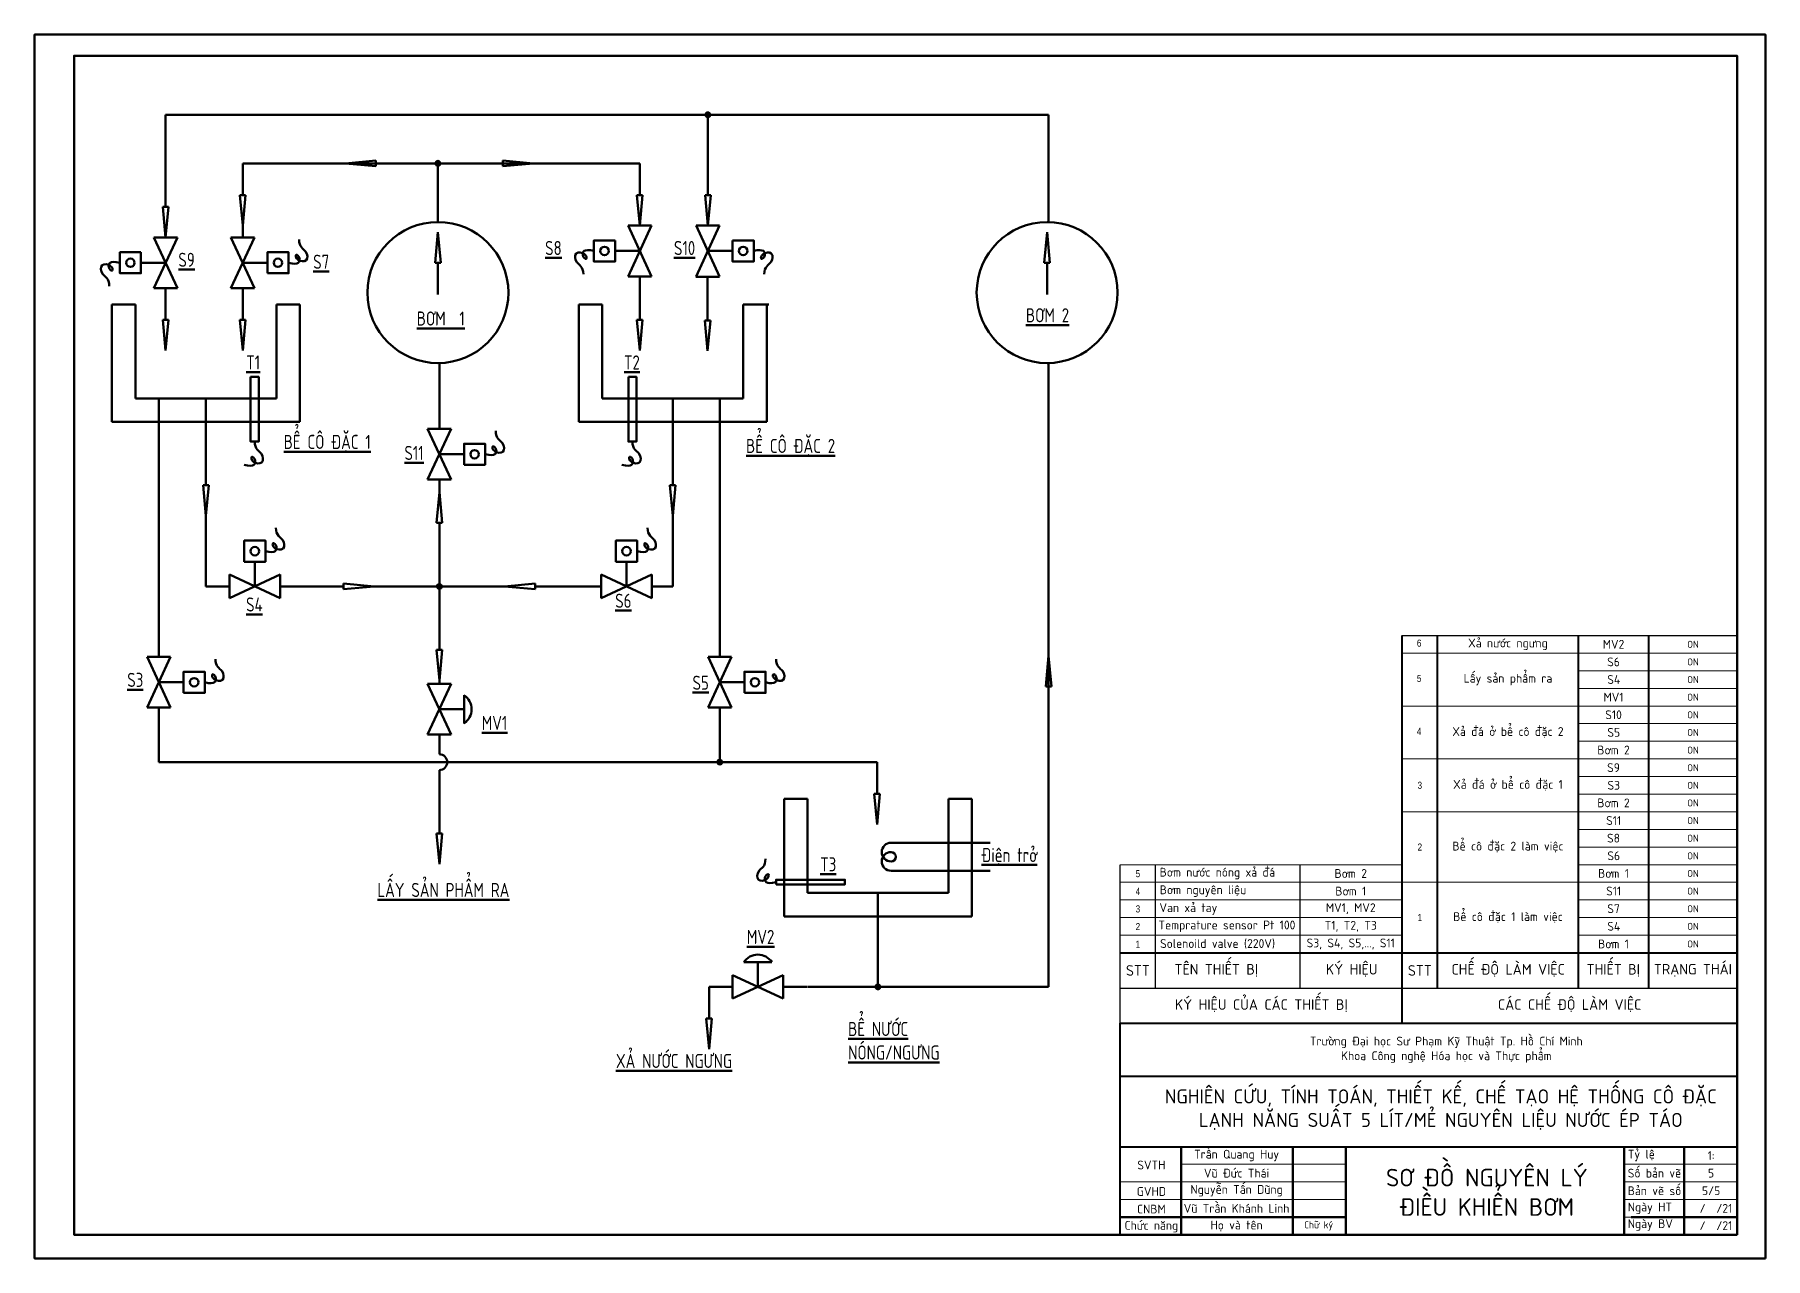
# Model space of a CAD drawing. Header units: inches. Extents: x 18834 to 27863, y -978 to 6102.
# Drawn here: x 24867 to 27323, y 3118 to 4854 of the extents above; entities that cross this region are included whole.
import ezdxf

# ---------------------------------------------------------------- set-up
doc = ezdxf.new("R2010")
doc.units = ezdxf.units.IN
doc.header["$MEASUREMENT"] = 0
doc.layers.add('Dam', color=7, linetype='Continuous', lineweight=50)
doc.layers.add('Text', color=6, linetype='Continuous', lineweight=25)
doc.layers.add('Khung', color=7, linetype='Continuous', lineweight=50, plot=False)
doc.styles.add('DIM', font='', dxfattribs={"width": 0.8, "height": 10})
doc.styles.add('Hieu', font='', dxfattribs={"height": 2})
doc.styles.get("Standard").update_dxf_attribs({"font": '', "height": 10})
doc.styles.add('style1', font='', dxfattribs={"height": 25})
doc.styles.add('TUANANH', font='', dxfattribs={"height": 5})
doc.styles.get('DIM').set_extended_font_data('TCVN 7284')
doc.styles.get('Hieu').set_extended_font_data('VNI-Helve-Condense')
doc.styles.get('Standard').set_extended_font_data('TCVN 7284')
doc.styles.get('style1').set_extended_font_data('VNI-Helve-Condense')
doc.styles.get('TUANANH').set_extended_font_data('VNI-Times')
pattern_1 = [(45, (4720.81953, -1384.51181), (-0.0589255651, 0.0589255651), [])]
pattern_2 = [(45, (4339.84618, -2053.345146), (-0.0589255651, 0.0589255651), [])]
pattern_3 = [(45, (4962.11882, -2621.34206), (-0.0589255651, 0.0589255651), [])]
pattern_4 = [(45, (4337.84618, -1453.32514), (-0.0589255651, 0.0589255651), [])]

msp = doc.modelspace()

# ---------------------------------------------------------------- hatches: boundary and pattern name
at = {"layer": 'Dam'}
h = msp.add_hatch(dxfattribs=at)
h.set_pattern_fill('ANSI31', color=256, scale=0.666667)
h.set_pattern_definition(pattern_1)
h.paths.add_polyline_path([(25825.8, 4740.2, 1), (25819.2, 4740.2, 1)])
h = msp.add_hatch(dxfattribs=at)
h.set_pattern_fill('ANSI31', color=256, scale=0.666667)
h.set_pattern_definition(pattern_1)
h.paths.add_polyline_path([(25825.8, 4740.2, 1), (25819.2, 4740.2, 1)])
h = msp.add_hatch(dxfattribs=at)
h.set_pattern_fill('ANSI31', color=256, scale=0.666667)
h.set_pattern_definition(pattern_4)
h.paths.add_polyline_path([(25442.8, 4671.3, 1), (25436.2, 4671.3, 1)])
h = msp.add_hatch(dxfattribs=at)
h.set_pattern_fill('ANSI31', color=256, scale=0.666667)
h.set_pattern_definition(pattern_4)
h.paths.add_polyline_path([(25442.8, 4671.3, 1), (25436.2, 4671.3, 1)])
h = msp.add_hatch(dxfattribs=at)
h.set_pattern_fill('ANSI31', color=256, scale=0.666667)
h.set_pattern_definition(pattern_4)
h.paths.add_polyline_path([(25442.8, 4671.3, -1), (25436.2, 4671.3, -1)])
h = msp.add_hatch(dxfattribs=at)
h.set_pattern_fill('ANSI31', color=256, scale=0.666667)
h.set_pattern_definition(pattern_4)
h.paths.add_polyline_path([(25442.8, 4671.3, -1), (25436.2, 4671.3, -1)])
h = msp.add_hatch(dxfattribs=at)
h.set_pattern_fill('ANSI31', color=256, scale=0.666667)
h.set_pattern_definition(pattern_2)
h.paths.add_polyline_path([(25444.8, 4071.3, 1), (25438.2, 4071.3, 1)])
h = msp.add_hatch(dxfattribs=at)
h.set_pattern_fill('ANSI31', color=256, scale=0.666667)
h.set_pattern_definition(pattern_2)
h.paths.add_polyline_path([(25444.8, 4071.3, 1), (25438.2, 4071.3, 1)])
h = msp.add_hatch(dxfattribs=at)
h.set_pattern_fill('ANSI31', color=256, scale=0.666667)
h.set_pattern_definition(pattern_2)
h.paths.add_polyline_path([(25444.8, 4071.3, -1), (25438.2, 4071.3, -1)])
h = msp.add_hatch(dxfattribs=at)
h.set_pattern_fill('ANSI31', color=256, scale=0.666667)
h.set_pattern_definition(pattern_2)
h.paths.add_polyline_path([(25444.8, 4071.3, -1), (25438.2, 4071.3, -1)])
h = msp.add_hatch(dxfattribs=at)
h.set_pattern_fill('ANSI31', color=256, scale=0.666667)
h.set_pattern_definition(pattern_2)
h.paths.add_polyline_path([(25444.8, 4071.3, -1), (25438.2, 4071.3, -1)])
h = msp.add_hatch(dxfattribs=at)
h.set_pattern_fill('ANSI31', color=256, scale=0.666667)
h.set_pattern_definition(pattern_2)
h.paths.add_polyline_path([(25444.8, 4071.3, -1), (25438.2, 4071.3, -1)])
h = msp.add_hatch(dxfattribs=at)
h.set_pattern_fill('ANSI31', color=256, scale=0.666667)
h.set_pattern_definition(pattern_2)
h.paths.add_polyline_path([(25444.8, 4071.3, 1), (25438.2, 4071.3, 1)])
h = msp.add_hatch(dxfattribs=at)
h.set_pattern_fill('ANSI31', color=256, scale=0.666667)
h.set_pattern_definition(pattern_2)
h.paths.add_polyline_path([(25444.8, 4071.3, 1), (25438.2, 4071.3, 1)])
h = msp.add_hatch(dxfattribs=at)
h.set_pattern_fill('ANSI31', color=256, scale=0.666667)
h.set_pattern_definition([(45, (4737.67951, -2302.67848), (-0.0589255651, 0.0589255651), [])])
h.paths.add_polyline_path([(25842.7, 3822, 1), (25836, 3822, 1)])
h = msp.add_hatch(dxfattribs=at)
h.set_pattern_fill('ANSI31', color=256, scale=0.666667)
h.set_pattern_definition(pattern_3)
h.paths.add_polyline_path([(26067.1, 3503.3, 1), (26060.5, 3503.3, 1)])
h = msp.add_hatch(dxfattribs=at)
h.set_pattern_fill('ANSI31', color=256, scale=0.666667)
h.set_pattern_definition(pattern_3)
h.paths.add_polyline_path([(26067.1, 3503.3, 1), (26060.5, 3503.3, 1)])
h = msp.add_hatch(dxfattribs=at)
h.set_pattern_fill('ANSI31', color=256, scale=0.666667)
h.set_pattern_definition(pattern_3)
h.paths.add_polyline_path([(26067.1, 3503.3, -1), (26060.5, 3503.3, -1)])
h = msp.add_hatch(dxfattribs=at)
h.set_pattern_fill('ANSI31', color=256, scale=0.666667)
h.set_pattern_definition(pattern_3)
h.paths.add_polyline_path([(26067.1, 3503.3, -1), (26060.5, 3503.3, -1)])

# ---------------------------------------------------------------- linework, layer by layer
for p, q in [((25053.2, 4654.7), (25053.2, 4740.2)), ((25053.2, 4740.2), (26305.8, 4740.2)), ((25822.5, 4671.3), (25822.5, 4740.2)), ((26305.8, 4588), (26305.8, 4740.2)), ((25402.7, 4671.3), (25162.5, 4671.3)), ((25162.5, 4671.3), (25162.5, 4626.3)), ((25308.2, 4671.3), (25351.5, 4675.3)), ((25308.2, 4671.3), (25351.5, 4667.3)), ((25351.5, 4675.3), (25351.5, 4671.3)), ((25441.5, 4671.3), (25351.5, 4671.3)), ((25351.5, 4667.3), (25351.5, 4671.3)), ((25402.7, 4671.3), (25725.8, 4671.3)), ((25439.5, 4588), (25439.5, 4671.3)), ((25441.5, 4671.3), (25531.5, 4671.3)), ((25574.8, 4671.3), (25531.5, 4675.3)), ((25531.5, 4675.3), (25531.5, 4671.3)), ((25574.8, 4671.3), (25531.5, 4667.3)), ((25531.5, 4667.3), (25531.5, 4671.3)), ((25725.8, 4671.3), (25725.8, 4626.3)), ((25822.5, 4671.3), (25822.5, 4626.3)), ((25053.2, 4654.7), (25053.2, 4609.7)), ((25162.5, 4583), (25158.5, 4626.3)), ((25158.5, 4626.3), (25162.5, 4626.3)), ((25162.5, 4583), (25166.5, 4626.3)), ((25166.5, 4626.3), (25162.5, 4626.3)), ((25725.8, 4583), (25721.8, 4626.3)), ((25721.8, 4626.3), (25725.8, 4626.3)), ((25725.8, 4583), (25729.8, 4626.3)), ((25729.8, 4626.3), (25725.8, 4626.3)), ((25822.5, 4583), (25818.5, 4626.3)), ((25818.5, 4626.3), (25822.5, 4626.3)), ((25822.5, 4583), (25826.5, 4626.3)), ((25826.5, 4626.3), (25822.5, 4626.3)), ((25053.2, 4566.3), (25049.2, 4609.7)), ((25049.2, 4609.7), (25053.2, 4609.7)), ((25053.2, 4566.3), (25057.2, 4609.7)), ((25057.2, 4609.7), (25053.2, 4609.7)), ((25162.5, 4566.3), (25162.5, 4599.7)), ((25439.5, 4573.7), (25435.5, 4530.3)), ((25439.5, 4573.7), (25443.5, 4530.3)), ((25709.2, 4511), (25742.5, 4583)), ((25742.5, 4511), (25709.2, 4583)), ((25839.2, 4511), (25805.8, 4583)), ((25805.8, 4511), (25839.2, 4583)), ((26303.8, 4573.7), (26299.8, 4530.3)), ((26303.8, 4573.7), (26307.8, 4530.3)), ((25036.5, 4494.3), (25069.8, 4566.3)), ((25069.8, 4494.3), (25036.5, 4566.3)), ((25179.2, 4566.3), (25145.8, 4494.3)), ((25145.8, 4566.3), (25179.2, 4494.3)), ((25725.8, 4547), (25690.8, 4547)), ((25822.5, 4547), (25857.5, 4547)), ((25053.2, 4530.3), (25018.2, 4530.3)), ((25162.5, 4530.3), (25197.5, 4530.3)), ((25435.5, 4530.3), (25439.5, 4530.3)), ((25439.5, 4485.3), (25439.5, 4530.3)), ((25443.5, 4530.3), (25439.5, 4530.3)), ((26299.8, 4530.3), (26303.8, 4530.3)), ((26303.8, 4485.3), (26303.8, 4530.3)), ((26307.8, 4530.3), (26303.8, 4530.3)), ((25053.2, 4494.3), (25053.2, 4461)), ((25053.2, 4494.3), (25053.2, 4461)), ((25053.2, 4494.3), (25053.2, 4449.3)), ((25162.5, 4494.3), (25162.5, 4461)), ((25162.5, 4494.3), (25162.5, 4449.3)), ((25725.8, 4511), (25725.8, 4477.7)), ((25725.8, 4494.3), (25725.8, 4461)), ((25725.8, 4494.3), (25725.8, 4449.3)), ((25822.1, 4510.2), (25822.1, 4476.9)), ((24977, 4471.3), (24977, 4304.7)), ((25010.3, 4471.3), (24977, 4471.3)), ((25010.3, 4338), (25010.3, 4471.3)), ((25243.7, 4471.3), (25210.3, 4471.3)), ((25210.3, 4471.3), (25210.3, 4338)), ((25243.7, 4304.7), (25243.7, 4471.3)), ((25639.3, 4471.3), (25639.3, 4304.7)), ((25672.7, 4471.3), (25639.3, 4471.3)), ((25672.7, 4338), (25672.7, 4471.3)), ((25822.1, 4493.6), (25822.1, 4460.2)), ((25822.1, 4493.6), (25822.1, 4448.6)), ((25906, 4471.3), (25872.7, 4471.3)), ((25872.7, 4471.3), (25872.7, 4338)), ((25875.6, 4471.3), (25909, 4471.3)), ((25906, 4304.7), (25906, 4471.3)), ((25053.2, 4406), (25049.2, 4449.3)), ((25049.2, 4449.3), (25053.2, 4449.3)), ((25053.2, 4406), (25057.2, 4449.3)), ((25057.2, 4449.3), (25053.2, 4449.3)), ((25162.5, 4406), (25158.5, 4449.3)), ((25158.5, 4449.3), (25162.5, 4449.3)), ((25162.5, 4406), (25166.5, 4449.3)), ((25166.5, 4449.3), (25162.5, 4449.3)), ((25725.8, 4406), (25721.8, 4449.3)), ((25721.8, 4449.3), (25725.8, 4449.3)), ((25725.8, 4406), (25729.8, 4449.3)), ((25729.8, 4449.3), (25725.8, 4449.3)), ((25822.1, 4405.2), (25818.1, 4448.6)), ((25818.1, 4448.6), (25822.1, 4448.6)), ((25822.1, 4405.2), (25826.1, 4448.6)), ((25826.1, 4448.6), (25822.1, 4448.6)), ((25441.5, 4294.7), (25441.5, 4388)), ((26305.8, 4388), (26305.8, 3503.3)), ((25210.3, 4338), (25010.3, 4338)), ((25043.7, 4338), (25043.7, 3971.3)), ((25110.3, 4304.7), (25110.3, 4338)), ((25872.7, 4338), (25672.7, 4338)), ((25772.7, 4304.7), (25772.7, 4338)), ((25839.3, 3971.3), (25839.3, 4338)), ((24977, 4304.7), (25243.7, 4304.7)), ((25110.3, 4304.7), (25110.3, 4214.7)), ((25639.3, 4304.7), (25906, 4304.7)), ((25772.7, 4304.7), (25772.7, 4214.7)), ((25458.2, 4294.7), (25424.8, 4222.7)), ((25424.8, 4294.7), (25458.2, 4222.7)), ((25441.5, 4258.7), (25476.5, 4258.7)), ((25110.3, 4171.3), (25106.3, 4214.7)), ((25106.3, 4214.7), (25110.3, 4214.7)), ((25110.3, 4171.3), (25114.3, 4214.7)), ((25114.3, 4214.7), (25110.3, 4214.7)), ((25441.5, 4204.7), (25437.5, 4161.3)), ((25441.5, 4222.7), (25441.5, 4189.3)), ((25441.5, 4204.7), (25445.5, 4161.3)), ((25772.7, 4171.3), (25768.7, 4214.7)), ((25768.7, 4214.7), (25772.7, 4214.7)), ((25772.7, 4171.3), (25776.7, 4214.7)), ((25776.7, 4214.7), (25772.7, 4214.7)), ((25110.3, 4171.3), (25110.3, 4071.3)), ((25437.5, 4161.3), (25441.5, 4161.3)), ((25441.5, 4071.3), (25441.5, 4161.3)), ((25445.5, 4161.3), (25441.5, 4161.3)), ((25441.5, 4161.3), (25441.5, 4071.3)), ((25772.7, 4171.3), (25772.7, 4071.3)), ((25179.7, 4071.3), (25179.7, 4106.3)), ((25707, 4071.3), (25707, 4106.3)), ((25143.7, 4088), (25215.7, 4054.7)), ((25143.7, 4054.7), (25215.7, 4088)), ((25671, 4088), (25743, 4054.7)), ((25671, 4054.7), (25743, 4088)), ((25143.7, 4071.3), (25110.3, 4071.3)), ((25215.7, 4071.3), (25249, 4071.3)), ((25215.7, 4071.3), (25305.7, 4071.3)), ((25349, 4071.3), (25305.7, 4075.3)), ((25305.7, 4075.3), (25305.7, 4071.3)), ((25349, 4071.3), (25305.7, 4067.3)), ((25305.7, 4067.3), (25305.7, 4071.3)), ((25349, 4071.3), (25534, 4071.3)), ((25441.5, 4018.8), (25441.5, 4071.3)), ((25441.5, 4071.3), (25441.5, 3981.3)), ((25534, 4071.3), (25577.3, 4075.3)), ((25534, 4071.3), (25577.3, 4067.3)), ((25577.3, 4075.3), (25577.3, 4071.3)), ((25667.3, 4071.3), (25577.3, 4071.3)), ((25577.3, 4067.3), (25577.3, 4071.3)), ((25671, 4071.3), (25637.7, 4071.3)), ((25743, 4071.3), (25772.7, 4071.3)), ((25441.5, 3938), (25437.5, 3981.3)), ((25437.5, 3981.3), (25441.5, 3981.3)), ((25441.5, 3938), (25445.5, 3981.3)), ((25445.5, 3981.3), (25441.5, 3981.3)), ((25060.3, 3971.3), (25027, 3899.3)), ((25027, 3971.3), (25060.3, 3899.3)), ((25856, 3971.3), (25822.7, 3899.3)), ((25822.7, 3971.3), (25856, 3899.3)), ((26305.8, 3972.8), (26301.8, 3929.5)), ((26305.8, 3972.8), (26309.8, 3929.5)), ((25043.7, 3935.3), (25078.7, 3935.3)), ((25458.2, 3933), (25424.8, 3861)), ((25424.8, 3933), (25458.2, 3861)), ((25441.5, 3933), (25441.5, 3938)), ((25839.3, 3935.3), (25874.3, 3935.3)), ((26301.8, 3929.5), (26305.8, 3929.5)), ((26305.8, 3884.5), (26305.8, 3929.5)), ((26309.8, 3929.5), (26305.8, 3929.5)), ((25476.5, 3917), (25476.5, 3877)), ((25043.7, 3899.3), (25043.7, 3866)), ((25441.5, 3897), (25476.5, 3897)), ((25839.3, 3899.3), (25839.3, 3866)), ((25043.7, 3866), (25043.7, 3822)), ((25441.5, 3861), (25441.5, 3833.2)), ((25839.3, 3866), (25839.3, 3822)), ((25441.5, 3854.8), (25441.5, 3833.2)), ((25043.7, 3822), (25772.7, 3822)), ((25441.5, 3810.8), (25441.5, 3720.8)), ((25772.7, 3822), (26062.5, 3822)), ((26062.5, 3822), (26062.5, 3777)), ((25930.5, 3770), (25930.5, 3603.3)), ((25963.8, 3770), (25930.5, 3770)), ((25963.8, 3636.7), (25963.8, 3770)), ((26062.5, 3733.7), (26058.5, 3777)), ((26058.5, 3777), (26062.5, 3777)), ((26062.5, 3733.7), (26066.5, 3777)), ((26066.5, 3777), (26062.5, 3777)), ((26197.1, 3770), (26163.8, 3770)), ((26163.8, 3770), (26163.8, 3636.7)), ((26197.1, 3603.3), (26197.1, 3770)), ((25441.5, 3677.5), (25437.5, 3720.8)), ((25437.5, 3720.8), (25441.5, 3720.8)), ((25441.5, 3677.5), (25445.5, 3720.8)), ((25445.5, 3720.8), (25441.5, 3720.8)), ((26082.5, 3707.8), (26223, 3707.8)), ((26082.5, 3667.8), (26223, 3667.8)), ((26163.8, 3636.7), (25963.8, 3636.7)), ((26063.8, 3636.7), (26063.8, 3503.3)), ((25930.5, 3603.3), (26197.1, 3603.3)), ((25913.4, 3538.3), (25873.4, 3538.3)), ((25893.4, 3503.3), (25893.4, 3538.3)), ((25929.4, 3520), (25857.4, 3486.7)), ((25929.4, 3486.7), (25857.4, 3520)), ((25857.4, 3503.3), (25824.1, 3503.3)), ((25824.1, 3503.3), (25824.1, 3458.3)), ((25929.4, 3503.3), (25962.7, 3503.3)), ((26063.8, 3503.3), (25963.8, 3503.3)), ((26063.8, 3503.3), (26305.8, 3503.3)), ((25824.1, 3415), (25820.1, 3458.3)), ((25820.1, 3458.3), (25824.1, 3458.3)), ((25824.1, 3415), (25828.1, 3458.3)), ((25828.1, 3458.3), (25824.1, 3458.3))]:
    msp.add_line(p, q, dxfattribs=at)
for points in [[(27282.6, 3151.6), (24923.4, 3151.6), (24923.4, 4823.8), (27282.6, 4823.8)], [(25018.2, 4545.3), (24988.2, 4545.3), (24988.2, 4515.3), (25018.2, 4515.3)], [(25197.5, 4515.3), (25227.5, 4515.3), (25227.5, 4545.3), (25197.5, 4545.3)], [(25690.8, 4562), (25660.8, 4562), (25660.8, 4532), (25690.8, 4532)], [(25857.5, 4562), (25887.5, 4562), (25887.5, 4532), (25857.5, 4532)], [(25173.8, 4368.3), (25185.2, 4368.3), (25185.2, 4276.7), (25173.8, 4276.7)], [(25709.8, 4368.3), (25721.2, 4368.3), (25721.2, 4276.7), (25709.8, 4276.7)], [(25476.5, 4243.7), (25506.5, 4243.7), (25506.5, 4273.7), (25476.5, 4273.7)], [(25164.7, 4106.3), (25194.7, 4106.3), (25194.7, 4136.3), (25164.7, 4136.3)], [(25692, 4106.3), (25722, 4106.3), (25722, 4136.3), (25692, 4136.3)], [(25078.7, 3920.3), (25108.7, 3920.3), (25108.7, 3950.3), (25078.7, 3950.3)], [(25874.3, 3920.3), (25904.3, 3920.3), (25904.3, 3950.3), (25874.3, 3950.3)], [(25919.2, 3648.5), (26017, 3648.5), (26017, 3655.2), (25919.2, 3655.2)]]:
    msp.add_lwpolyline(points, close=True, dxfattribs=at)
for points in [[(25742.5, 4583), (25709.2, 4583)], [(25805.8, 4583), (25839.2, 4583)], [(25069.8, 4566.3), (25036.5, 4566.3)], [(25179.2, 4566.3), (25145.8, 4566.3)], [(25036.5, 4494.3), (25069.8, 4494.3)], [(25145.8, 4494.3), (25179.2, 4494.3)], [(25709.2, 4511), (25742.5, 4511)], [(25805.5, 4510.2), (25838.8, 4510.2)], [(25458.2, 4294.7), (25424.8, 4294.7)], [(25424.8, 4222.7), (25458.2, 4222.7)], [(25143.7, 4088), (25143.7, 4054.7)], [(25215.7, 4054.7), (25215.7, 4088)], [(25671, 4088), (25671, 4054.7)], [(25743, 4054.7), (25743, 4088)], [(25060.3, 3971.3), (25027, 3971.3)], [(25856, 3971.3), (25822.7, 3971.3)], [(25458.2, 3933), (25424.8, 3933)], [(25027, 3899.3), (25060.3, 3899.3)], [(25822.7, 3899.3), (25856, 3899.3)], [(25424.8, 3861), (25458.2, 3861)], [(25857.4, 3486.7), (25857.4, 3520)], [(25929.4, 3520), (25929.4, 3486.7)]]:
    msp.add_lwpolyline(points, dxfattribs=at)
for centre, radius in [((25822.5, 4740.2), 3.33), ((25822.5, 4740.2), 3.33), ((25439.5, 4671.3), 3.33), ((25439.5, 4671.3), 3.33), ((25439.5, 4671.3), 3.33), ((25439.5, 4671.3), 3.33), ((25439.5, 4488), 100), ((26303.8, 4488), 100), ((25675.8, 4547), 6), ((25872.5, 4547), 6), ((25003.2, 4530.3), 6), ((25212.5, 4530.3), 6), ((25491.5, 4258.7), 6), ((25179.7, 4121.3), 6), ((25707, 4121.3), 6), ((25441.5, 4071.3), 3.33), ((25441.5, 4071.3), 3.33), ((25441.5, 4071.3), 3.33), ((25441.5, 4071.3), 3.33), ((25441.5, 4071.3), 3.33), ((25441.5, 4071.3), 3.33), ((25441.5, 4071.3), 3.33), ((25441.5, 4071.3), 3.33), ((25093.7, 3935.3), 6), ((25889.3, 3935.3), 6), ((25839.3, 3822), 3.33), ((26063.8, 3503.3), 3.33), ((26063.8, 3503.3), 3.33), ((26063.8, 3503.3), 3.33), ((26063.8, 3503.3), 3.33)]:
    msp.add_circle(centre, radius, dxfattribs=at)
for centre, radius, start, end in [((25463.2, 3897), 24, 303.5954, 56.4046), ((25441.5, 3822), 11.2, 270, 90), ((26082.5, 3694.5), 13.3, 90, 270), ((26082.5, 3681.2), 13.3, 90, 270), ((26082.5, 3687.8), 6.67, 270, 90), ((25893.4, 3525), 24, 33.5954, 146.4046)]:
    msp.add_arc(centre, radius, start, end, dxfattribs=at)
for points in [[(25227.5, 4530.3), (25242.5, 4526.3), (25245.5, 4538.3), (25236.5, 4544.3), (25238.5, 4533.3), (25255.5, 4530.3), (25254.5, 4548.3), (25242.5, 4552.3), (25242.5, 4563.3)], [(25660.8, 4547), (25645.8, 4551), (25642.8, 4539), (25651.8, 4533), (25649.8, 4544), (25632.8, 4547), (25633.8, 4529), (25645.8, 4525), (25645.8, 4514)], [(25887.5, 4547), (25902.5, 4551), (25905.5, 4539), (25896.5, 4533), (25898.5, 4544), (25915.5, 4547), (25914.5, 4529), (25902.5, 4525), (25902.5, 4514)], [(24988.2, 4530.3), (24973.2, 4534.3), (24970.2, 4522.3), (24979.2, 4516.3), (24977.2, 4527.3), (24960.2, 4530.3), (24961.2, 4512.3), (24973.2, 4508.3), (24973.2, 4497.3)], [(25164.5, 4243.7), (25179.5, 4239.7), (25182.5, 4251.7), (25173.5, 4257.7), (25175.5, 4246.7), (25192.5, 4243.7), (25191.5, 4261.7), (25179.5, 4265.7), (25179.5, 4276.7)], [(25506.5, 4258.7), (25521.5, 4254.7), (25524.5, 4266.7), (25515.5, 4272.7), (25517.5, 4261.7), (25534.5, 4258.7), (25533.5, 4276.7), (25521.5, 4280.7), (25521.5, 4291.7)], [(25700.5, 4243.7), (25715.5, 4239.7), (25718.5, 4251.7), (25709.5, 4257.7), (25711.5, 4246.7), (25728.5, 4243.7), (25727.5, 4261.7), (25715.5, 4265.7), (25715.5, 4276.7)], [(25194.7, 4121.3), (25209.7, 4117.3), (25212.7, 4129.3), (25203.7, 4135.3), (25205.7, 4124.3), (25222.7, 4121.3), (25221.7, 4139.3), (25209.7, 4143.3), (25209.7, 4154.3)], [(25722, 4121.3), (25737, 4117.3), (25740, 4129.3), (25731, 4135.3), (25733, 4124.3), (25750, 4121.3), (25749, 4139.3), (25737, 4143.3), (25737, 4154.3)], [(25108.7, 3935.3), (25123.7, 3931.3), (25126.7, 3943.3), (25117.7, 3949.3), (25119.7, 3938.3), (25136.7, 3935.3), (25135.7, 3953.3), (25123.7, 3957.3), (25123.7, 3968.3)], [(25904.3, 3935.3), (25919.3, 3931.3), (25922.3, 3943.3), (25913.3, 3949.3), (25915.3, 3938.3), (25932.3, 3935.3), (25931.3, 3953.3), (25919.3, 3957.3), (25919.3, 3968.3)], [(25919.2, 3651.8), (25904.2, 3647.8), (25901.2, 3659.8), (25910.2, 3665.8), (25908.2, 3654.8), (25891.2, 3651.8), (25892.2, 3669.8), (25904.2, 3673.8), (25904.2, 3684.8)]]:
    msp.add_open_spline(points, degree=3, dxfattribs=at)
at = {"layer": 'Khung'}
msp.add_lwpolyline([(27322.8, 3118.2), (24867.3, 3118.2), (24867.3, 4853.9), (27322.8, 4853.9)], close=True, dxfattribs=at)
at = {"layer": 'Text', "lineweight": 40}
for p, q in [((26807.6, 3451.6), (26807.6, 4001.6)), ((26857.6, 3576.6), (26857.6, 4001.6)), ((27057.6, 3576.6), (27057.6, 4001.6)), ((27157.6, 3576.6), (27157.6, 4001.6)), ((27282.6, 3576.6), (27282.6, 4000.6)), ((26857.6, 3501.6), (26857.6, 3576.6)), ((27057.6, 3501.6), (27057.6, 3576.6)), ((27157.6, 3501.6), (27157.6, 3576.6)), ((27282.6, 3501.6), (27282.6, 3576.6)), ((26407.6, 3551.6), (27282.6, 3551.6)), ((26407.6, 3151.6), (26407.6, 3451.6)), ((26407.6, 3451.6), (27282.6, 3451.6)), ((26457.6, 3451.6), (27282.6, 3451.6)), ((26407.6, 3376.6), (27282.6, 3376.6)), ((26407.6, 3276.6), (27282.6, 3276.6))]:
    msp.add_line(p, q, dxfattribs=at)
at = {"layer": 'Text'}
for p, q in [((26807.6, 4001.6), (27282.6, 4001.6)), ((26407.6, 3451.6), (26407.6, 3676.6)), ((26457.6, 3501.6), (26457.6, 3676.6)), ((26662.6, 3501.6), (26662.6, 3676.6)), ((26926.5, 3527.3), (26924.7, 3527.3)), ((26407.6, 3501.6), (27282.6, 3501.6)), ((26407.6, 3501.6), (26457.6, 3501.6)), ((26457.6, 3501.6), (26577.6, 3501.6)), ((27282.6, 3151.6), (27282.6, 3451.6))]:
    msp.add_line(p, q, dxfattribs=at)
at = {"layer": 'Text', "lineweight": 20}
for p, q in [((26807.6, 3976.6), (27282.6, 3976.6)), ((27057.6, 3951.6), (27282.6, 3951.6)), ((27057.6, 3926.6), (27282.6, 3926.6)), ((26807.6, 3901.6), (27282.6, 3901.6)), ((27057.6, 3876.6), (27282.6, 3876.6)), ((27057.6, 3851.6), (27282.6, 3851.6)), ((26807.6, 3826.6), (27282.6, 3826.6)), ((27057.6, 3801.6), (27282.6, 3801.6)), ((27057.6, 3776.6), (27282.6, 3776.6)), ((26807.6, 3751.6), (27282.6, 3751.6)), ((27057.6, 3726.6), (27282.6, 3726.6)), ((27057.6, 3701.6), (27282.6, 3701.6)), ((26407.6, 3676.6), (26808.1, 3676.6)), ((27057.6, 3676.6), (27282.6, 3676.6)), ((26408.1, 3651.6), (26808.1, 3651.6)), ((26807.6, 3651.6), (27282.6, 3651.6)), ((26408.1, 3626.6), (26808.1, 3626.6)), ((27057.6, 3626.6), (27282.6, 3626.6)), ((26408.1, 3601.6), (26808.1, 3601.6)), ((27057.6, 3601.6), (27282.6, 3601.6)), ((26408.1, 3576.6), (26808.1, 3576.6)), ((27057.6, 3576.6), (27282.6, 3576.6)), ((26458.1, 3551.6), (26808.1, 3551.6)), ((26494.2, 3251.6), (26727.6, 3251.6)), ((27122.6, 3251.6), (27282.6, 3251.6)), ((26407.1, 3226.6), (26727.6, 3226.6)), ((27122.6, 3226.6), (27282.6, 3226.6)), ((26407.6, 3201.6), (26727.6, 3201.6)), ((27122.6, 3201.6), (27282.6, 3201.6)), ((27122.6, 3176.6), (27282.6, 3176.6)), ((26407.6, 3151.6), (27282.6, 3151.6))]:
    msp.add_line(p, q, dxfattribs=at)
at = {"layer": 'Text', "lineweight": 50}
for p, q in [((26494.2, 3151.6), (26494.2, 3275.6)), ((26652.6, 3151.6), (26652.6, 3276.6)), ((26727.6, 3151.6), (26727.6, 3276.6)), ((27122.6, 3151.6), (27122.6, 3276.6)), ((27207.6, 3151.6), (27207.6, 3276.6)), ((26407.6, 3176.6), (26727.6, 3176.6)), ((27132.6, 3176.6), (27282.6, 3176.6))]:
    msp.add_line(p, q, dxfattribs=at)

# ---------------------------------------------------------------- texts
at = {"layer": 'Dam', "char_height": 20, "style": 'DIM'}
for s, width, heights, insert, attachment_point in [('{\\L\\C1;S9}', 35.078, [0], (25071.2, 4544.5), 1), ('{\\L\\C1;S8}', 35.078, [0], (25591.5, 4561.2), 1), ('{\\L\\C1;S10}', 35.078, [0], (25804.5, 4561.2), 3), ('{\\L\\C1;S7}', 35.078, [0], (25262.5, 4541.7), 1), ('{\\LBƠM  1}', 74.66, [0], (25409.5, 4461.2), 1), ('{\\LBƠM 2 }', 74.554, [0], (26273.8, 4465.8), 1), ('{\\L\\C1;T1}', 35.078, [0], (25167.5, 4398.9), 1), ('{\\L\\C1;T2}', 35.078, [0], (25703.5, 4398.9), 1), ('{\\LBỂ CÔ ĐẶC 1}', 150.934, [12.2], (25220.7, 4286.2), 1), ('{\\LBỂ CÔ ĐẶC 2}', 160.485, [0], (25876.7, 4280.5), 1), ('{\\L\\C1;S11}', 35.078, [0], (25419.3, 4270.6), 3), ('{\\L\\C1;S4}', 35.078, [0], (25167.3, 4055.6), 1), ('{\\L\\C1;S6}', 35.078, [0], (25691, 4060.9), 1), ('{\\L\\C1;S3}', 35.078, [0], (24998.7, 3948.7), 1), ('{\\L\\C1;S5}', 35.078, [0], (25800.7, 3944.6), 1), ('{\\L\\C1;MV1}', 35.078, [0], (25501.7, 3887.6), 1), ('{\\L\\C1;T3}', 35.078, [0], (25981.9, 3687.1), 1), ('{\\LĐiện trở}', 160.485, [0], (26210.6, 3700.3), 1), ('{\\LLẤY SẢN PHẨM RA}', 232.069, [0], (25353.6, 3650.7), 1), ('{\\L\\C1;MV2}', 35.078, [0], (25916.8, 3584.1), 3), ('{\\LBỂ NƯỚC NÓNG/NGƯNG}', 114.869, [0], (26021.5, 3453.5), 1), ('{\\L XẢ NƯỚC NGƯNG}', 232.069, [0], (25856.8, 3408.2), 3)]:
    msp.add_mtext_dynamic_manual_height_columns(s, width=width, gutter_width=33.3, heights=heights, dxfattribs=dict(at, insert=insert, attachment_point=attachment_point))
at = {"layer": 'Text', "lineweight": 40, "attachment_point": 5, "style": 'Hieu'}
for s, insert, char_height, width in [('6', (26831.6, 3990.7), 10, 50), ('{\\fTCVN 7284|b0|i0|c0|p34;Xả nước ngưng}', (26957.6, 3989.1), 12.5, 200), ('{\\fTCVN 7284|b0|i0|c0|p34;MV2}', (27107.4, 3989.2), 12.5, 100.453), ('{\\fTCVN 7284|b0|i0|c0|p34;ON}', (27220.1, 3989.1), 10, 125), ('{\\fTCVN 7284|b0|i0|c0|p34;S6}', (27107.4, 3964.2), 12.5, 100.453), ('{\\fTCVN 7284|b0|i0|c0|p34;ON}', (27220.1, 3964.1), 10, 125), ('5', (26831.6, 3940.7), 10, 50), ('{\\fTCVN 7284|b0|i0|c0|p34;Lấy sản phẩm ra}', (26957.6, 3939.1), 12.5, 200), ('{\\fTCVN 7284|b0|i0|c0|p34;S4}', (27107.7, 3939.2), 12.5, 99.953), ('{\\fTCVN 7284|b0|i0|c0|p34;ON}', (27220.1, 3939.1), 10, 125), ('{\\fTCVN 7284|b0|i0|c0|p34;MV1}', (27107.4, 3914.2), 12.5, 100.453), ('{\\fTCVN 7284|b0|i0|c0|p34;ON}', (27220.1, 3914.1), 10, 125), ('{\\fTCVN 7284|b0|i0|c0|p34;S10}', (27107.4, 3889.2), 12.5, 100.453), ('{\\fTCVN 7284|b0|i0|c0|p34;ON}', (27220.1, 3889.1), 10, 125), ('4', (26831.6, 3865.7), 10, 50), ('{\\fTCVN 7284|b0|i0|c0|p34;Xả đá ở bể cô đặc 2}', (26957.6, 3864.1), 12.5, 200), ('{\\fTCVN 7284|b0|i0|c0|p34;S5}', (27107.7, 3864.2), 12.5, 99.953), ('{\\fTCVN 7284|b0|i0|c0|p34;ON}', (27220.1, 3864.1), 10, 125), ('{\\fTCVN 7284|b0|i0|c0|p34;Bơm 2}', (27107.4, 3839.2), 12.5, 100.453), ('{\\fTCVN 7284|b0|i0|c0|p34;ON}', (27220.1, 3839.1), 10, 125), ('{\\fTCVN 7284|b0|i0|c0|p34;S9}', (27107.4, 3814.2), 12.5, 100.453), ('{\\fTCVN 7284|b0|i0|c0|p34;ON}', (27220.1, 3814.1), 10, 125), ('3', (26832.6, 3789.1), 10, 50), ('{\\fTCVN 7284|b0|i0|c0|p34;Xả đá ở bể cô đặc 1}', (26957.6, 3789.1), 12.5, 200), ('{\\fTCVN 7284|b0|i0|c0|p34;S3}', (27107.7, 3789.2), 12.5, 99.953), ('{\\fTCVN 7284|b0|i0|c0|p34;ON}', (27220.1, 3789.1), 10, 125), ('{\\fTCVN 7284|b0|i0|c0|p34;Bơm 2}', (27107.4, 3764.2), 12.5, 100.453), ('{\\fTCVN 7284|b0|i0|c0|p34;ON}', (27220.1, 3764.1), 10, 125), ('{\\fTCVN 7284|b0|i0|c0|p34;S11}', (27107.6, 3739.2), 12.5, 100), ('{\\fTCVN 7284|b0|i0|c0|p34;ON}', (27220.1, 3739.1), 10, 125), ('{\\fTCVN 7284|b0|i0|c0|p34;Bể cô đặc 2 làm việc}', (26957.6, 3701.6), 12.5, 200), ('{\\fTCVN 7284|b0|i0|c0|p34;S8}', (27107.4, 3714.2), 12.5, 100.453), ('{\\fTCVN 7284|b0|i0|c0|p34;ON}', (27220.1, 3714.1), 10, 125), ('2', (26832.6, 3701.6), 10, 50), ('{\\fTCVN 7284|b0|i0|c0|p34;S6}', (27107.7, 3689.2), 12.5, 99.953), ('{\\fTCVN 7284|b0|i0|c0|p34;ON}', (27220.1, 3689.1), 10, 125), ('5', (26432.6, 3663.8), 10, 50), ('\\pxql;{\\fTCVN 7284|b0|i0|c0|p34;Bơm nước nóng xả đá}', (26550.9, 3664), 12.5, 175), ('{\\fTCVN 7284|b0|i0|c0|p34;Bơm 2}', (26734.6, 3664.1), 12.5, 145), ('{\\fTCVN 7284|b0|i0|c0|p34;Bơm 1}', (27107.4, 3664.2), 12.5, 100.453), ('{\\fTCVN 7284|b0|i0|c0|p34;ON}', (27220.1, 3664.1), 10, 125), ('4', (26432.6, 3638.8), 10, 50), ('\\pxql;{\\fTCVN 7284|b0|i0|c0|p34;Bơm nguyên liệu}', (26551.1, 3639.1), 12.5, 175), ('{\\fTCVN 7284|b0|i0|c0|p34;Bơm 1}', (26734.6, 3639.1), 12.5, 145), ('{\\fTCVN 7284|b0|i0|c0|p34;S11}', (27107.6, 3639.2), 12.5, 100), ('{\\fTCVN 7284|b0|i0|c0|p34;ON}', (27220.1, 3639.1), 10, 125), ('3', (26432.6, 3613.8), 10, 50), ('\\pxql;{\\fTCVN 7284|b0|i0|c0|p34; Van xả tay}', (26543.1, 3613.7), 12.5, 175), ('{\\fTCVN 7284|b0|i0|c0|p34;MV1, MV2}', (26734.6, 3614.1), 12.5, 145), ('{\\fTCVN 7284|b0|i0|c0|p34;Bể cô đặc 1 làm việc}', (26957.6, 3601.6), 12.5, 200), ('{\\fTCVN 7284|b0|i0|c0|p34;S7}', (27107.4, 3614.2), 12.5, 100.453), ('{\\fTCVN 7284|b0|i0|c0|p34;ON}', (27220.1, 3614.1), 10, 125), ('2', (26432.6, 3588.8), 10, 50), ('{\\fTCVN 7284|b0|i0|c0|p34;Temprature sensor Pt 100}', (26558.9, 3589.1), 12.5, 201.5), ('{\\fTCVN 7284|b0|i0|c0|p34;T1, T2, T3}', (26734.6, 3589.1), 12.5, 145), ('1', (26832.6, 3601.6), 10, 50), ('{\\fTCVN 7284|b0|i0|c0|p34;S4}', (27107.7, 3589.2), 12.5, 99.953), ('{\\fTCVN 7284|b0|i0|c0|p34;ON}', (27220.1, 3589.1), 10, 125), ('1', (26432.6, 3563.8), 10, 50), ('{\\fTCVN 7284|b0|i0|c0|p34;Solenoild valve (220V)}', (26545.6, 3564.1), 12.5, 175), ('{\\fTCVN 7284|b0|i0|c0|p34;S3, S4, S5,..., S11}', (26734.6, 3564.1), 12.5, 145), ('{\\fTCVN 7284|b0|i0|c0|p34;Bơm 1}', (27107.4, 3564.2), 12.5, 100.453), ('{\\fTCVN 7284|b0|i0|c0|p34;ON}', (27220.1, 3564.1), 10, 125), ('{\\fTCVN 7284|b0|i0|c0|p34;TÊN THIẾT BỊ}', (26543.9, 3526.6), 15, 122.5), ('{\\fTCVN 7284|b0|i0|c0|p34;KÝ HIỆU}', (26735.9, 3526.6), 15, 143.5), ('{\\fTCVN 7284|b0|i0|c0|p34;CHẾ ĐỘ LÀM VIỆC}', (26957.9, 3526.6), 15, 200.5), ('{\\fTCVN 7284|b0|i0|c0|p34;THIẾT BỊ}', (27107.1, 3526.6), 15, 101), ('{\\fTCVN 7284|b0|i0|c0|p34;TRẠNG THÁI}', (27220.1, 3526.8), 15, 125), ('{\\fTCVN 7284|b0|i0|c0|p34;STT}', (26432.6, 3526.6), 15, 50), ('{\\fTCVN 7284|b0|i0|c0|p34;STT}', (26832.6, 3526.6), 15, 50), ('{\\fTCVN 7284|b0|i0|c0|p34;KÝ HIỆU CỦA CÁC THIẾT BỊ}', (26607.6, 3476.6), 15, 400), ('{\\fTCVN 7284|b0|i0|c0|p34;CÁC CHẾ ĐỘ LÀM VIỆC}', (27045.1, 3476.6), 15, 475)]:
    msp.add_mtext(s, dxfattribs=dict(at, insert=insert, char_height=char_height, width=width))
at = {"layer": 'Text', "attachment_point": 5}
for s, insert, char_height, width in [('\\pxt36;{\\H1.25x;Trường Đại học Sư Phạm Kỹ Thuật Tp. Hồ Chí Minh\\PKhoa Công nghệ Hóa học và Thực phẩm}', (26870.1, 3414.1), 10, 825), ('NGHIÊN CỨU, TÍNH TOÁN, THIẾT KẾ, CHẾ TẠO HỆ THỐNG CÔ ĐẶC LẠNH NĂNG SUẤT 5 LÍT/MẺ NGUYÊN LIỆU NƯỚC ÉP TÁO', (26862.3, 3329.1), 20, 825), ('Trần Quang Huy', (26572.6, 3264.1), 12.5, 150), ('1:   ', (27245.8, 3264.1), 12.5, 75), ('SVTH', (26451.7, 3250.6), 12.5, 75), ('Vũ Đức Thái', (26572.6, 3239.1), 12.5, 150), ('SƠ ĐỒ NGUYÊN LÝ ^JĐIỀU KHIỂN BƠM', (26927.7, 3211.9), 25, 375), ('5', (27245.8, 3239.1), 12.5, 75), ('GVHD', (26451.7, 3213.1), 12.5, 75), ('5/5', (27245.8, 3214.1), 12.5, 75), ('CNBM', (26451.7, 3188.1), 12.5, 75), ('  /  /21  ', (27245.1, 3189.1), 12.5, 75), ('Chức năng', (26451.7, 3163.1), 12.5, 91.265), ('Họ và tên', (26572.6, 3164.1), 12.5, 150), ('Chữ ký', (26689, 3164.3), 10, 75), ('  /  /21', (27245.1, 3164.6), 12.5, 75)]:
    msp.add_mtext(s, dxfattribs=dict(at, insert=insert, char_height=char_height, width=width))
at = {"layer": 'Text', "char_height": 12.5}
for s, insert, width, attachment_point, style in [('{\\fTCVN 7284|b0|i0|c0|p34;Tỷ lệ}', (27127.6, 3264.1), 75, 4, 'Hieu'), ('{\\fTCVN 7284|b0|i0|c0|p34;Số bản vẽ}', (27127.6, 3239.1), 76.036, 4, 'Hieu'), ('{\\fTCVN 7284|b0|i0|c0|p34;Nguyễn Tấn Dũng}', (26572.6, 3214.1), 150, 5, 'style1'), ('\\pxt3;{\\fTCVN 7284|b0|i0|c0|p34;Bản vẽ số}', (27127.6, 3214.1), 78.55, 4, 'Hieu'), ('{\\fTCVN 7284|b0|i0|c0|p34;Vũ Trần Khánh Linh}', (26572.6, 3189.1), 150, 5, 'TUANANH'), ('{\\fTCVN 7284|b0|i0|c0|p34;Ngày HT}', (27127.6, 3189.1), 75, 4, 'Hieu'), ('{\\fTCVN 7284|b0|i0|c0|p34;Ngày BV}', (27127.6, 3157.4), 75, 7, 'Hieu')]:
    msp.add_mtext(s, dxfattribs=dict(at, insert=insert, width=width, attachment_point=attachment_point, style=style))

doc.saveas('drawing.dxf')
